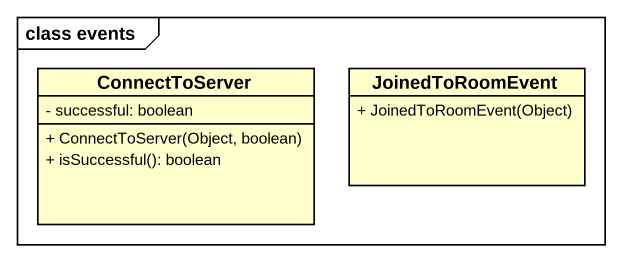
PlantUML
@startuml
mainframe class events
hide circle
hide empty members
skinparam classAttributeIconSize 0
class ConnectToServer {
  - successful: boolean
  + ConnectToServer(Object, boolean)
  + isSuccessful(): boolean
}
class JoinedToRoomEvent {
  + JoinedToRoomEvent(Object)
}
@enduml
